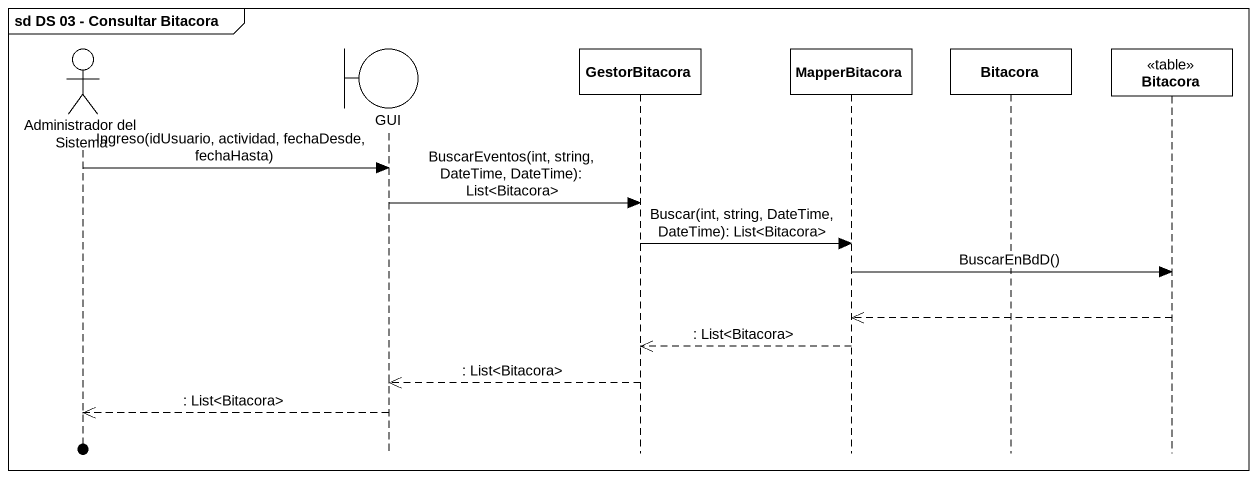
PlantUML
@startuml
mainframe sd DS 03 - Consultar Bitacora
hide footbox
actor "Administrador del Sistema" as Administrador_del_Sistema
boundary GUI
participant GestorBitacora
participant MapperBitacora
participant Bitacora
participant "Bitacora" as Bitacora_2 <<table>>

Administrador_del_Sistema -> GUI : Ingreso(idUsuario, actividad, fechaDesde, fechaHasta)
GUI -> GestorBitacora : BuscarEventos(int, string, DateTime, DateTime): List<Bitacora>
GestorBitacora -> MapperBitacora : Buscar(int, string, DateTime, DateTime): List<Bitacora>
MapperBitacora -> Bitacora_2 : BuscarEnBdD()
Bitacora_2 -->> MapperBitacora
MapperBitacora -->> GestorBitacora : : List<Bitacora>
GestorBitacora -->> GUI : : List<Bitacora>
GUI -->> Administrador_del_Sistema : : List<Bitacora>
@enduml
